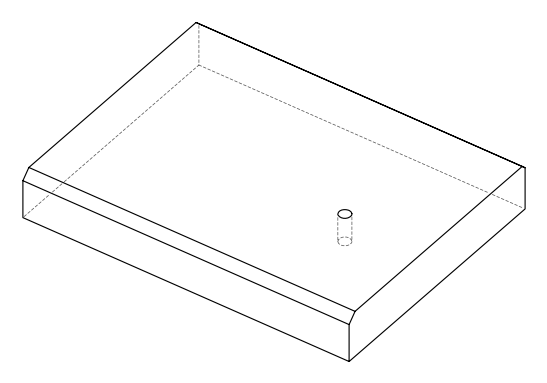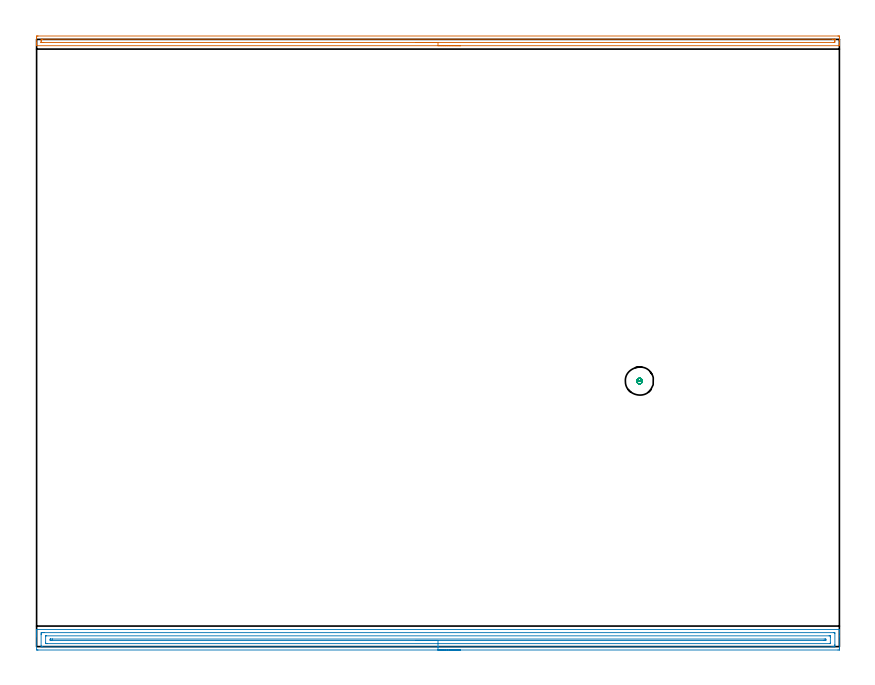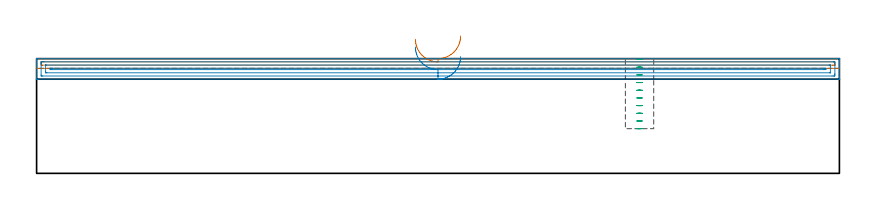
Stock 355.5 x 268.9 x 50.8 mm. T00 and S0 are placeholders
(PLAN: 3 operations, 1 tool changes, 17.9 min)
(1 AREA_MILL | FG_CHAMFER_SURFACE | UGT0205_001 | 5.85 min | 3294 mm3)
(2 AREA_MILL_1 | FG_CHAMFER_SURFACE_1 | UGT0205_001 | 11.55 min | 14729 mm3)
(3 MILL_BLIND_HOLE_FROM_SOLID_MATERIAL | STEP1POCKET | UGT0201_128 | Spiral | 0.48 min | 3804 mm3)
(TOOL UGT0205_001 | Chamfer Mill 20 x 3 x 45 deg. | D20 FL50 Z2)
(TOOL UGT0201_128 | Carbide End Mill 10.0 | D10 FL15 Z4)
(OP 1 AREA_MILL)
G17 G21 G94 G90
T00 M6
G54
G17 G0 G90 X187.75 Y266.1 S1061 M3
G43 Z60.8 H0
G94 G1 X187.712 Z59.928 F250.
X187.598 Z59.063
X187.409 Z58.212
X187.147 Z57.38
X186.813 Z56.574
X186.41 Z55.8
X185.942 Z55.064
X185.41 Z54.372
X184.821 Z53.729
X184.178 Z53.14
X183.486 Z52.608
X182.75 Z52.14
X181.976 Z51.737
X181.17 Z51.403
X180.338 Z51.141
X179.486 Z50.952
X178.622 Z50.838
X177.75 Z50.8
X0.159
X0.01 Y266.102 Z50.788
X0.002 Y266.239 Z50.654
X0. Y266.381 Z50.518
Y266.748 Z50.151
Y267.373 Z49.522
Y269.44 Z47.458
X0.005 Y270.005 Z46.89
X0.01 Y270.391 Z46.504
X0.207 Y270.396 Z46.501
X0.605 Y270.4 Z46.5
X354.895
X355.293 Y270.396 Z46.501
X355.49 Y270.391 Z46.504
X355.5 Y270.005 Z46.89
Y268.562 Z48.335
Y267.373 Z49.522
Y266.748 Z50.151
Y266.381 Z50.518
X355.498 Y266.239 Z50.654
X355.49 Y266.102 Z50.788
X355.341 Y266.1 Z50.8
X177.75
Y267.514 Z49.386
X3.138
X2.39 Y267.515 Z49.385
X2.243 Y267.517 Z49.383
X2.042 Y267.521 Z49.379
X2.009 Y267.529 Z49.371
X2.005 Y267.555 Z49.345
X2.003 Y267.584 Z49.316
X2.001 Y267.755 Z49.145
X2.003 Y268.25 Z48.65
X2.008 Y268.626 Z48.274
X2.025 Y268.979 Z47.921
X2.39 Y268.984 Z47.916
X2.535 Y268.985 Z47.915
X352.362 Y268.986 Z47.914
X353.11 Y268.985 Z47.915
X353.257 Y268.984 Z47.916
X353.458 Y268.979 Z47.921
X353.491 Y268.971 Z47.929
X353.495 Y268.945 Z47.955
X353.497 Y268.917 Z47.983
X353.499 Y268.745 Z48.155
X353.497 Y268.25 Z48.65
X353.492 Y267.874 Z49.026
X353.475 Y267.521 Z49.379
X353.11 Y267.516 Z49.384
X352.965 Y267.515 Z49.385
X177.75 Y267.514 Z49.386
X176.878 Z49.424
X176.014 Z49.538
X175.162 Z49.726
X174.33 Z49.989
X173.524 Z50.323
X172.75 Z50.725
X172.014 Z51.194
X171.322 Z51.725
X170.679 Z52.315
X170.09 Z52.958
X169.558 Z53.65
X169.09 Z54.386
X168.687 Z55.16
X168.353 Z55.966
X168.091 Z56.798
X167.902 Z57.649
X167.788 Z58.514
X167.75 Z59.386
G0 Z60.8
M5
M2
(OP 2 AREA_MILL_1)
G17 G21 G94 G90
T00 M6
G54
G17 G0 G90 X187.75 Y-1.5 S1061 M3
G43 Z60.8 H0
Z51.7
G94 G1 X187.712 Z50.828 F250.
X187.598 Z49.964
X187.409 Z49.112
X187.147 Z48.28
X186.813 Z47.474
X186.41 Z46.7
X185.942 Z45.964
X185.41 Z45.272
X184.821 Z44.629
X184.178 Z44.04
X183.486 Z43.508
X182.75 Z43.04
X181.976 Z42.637
X181.17 Z42.303
X180.338 Z42.041
X179.487 Z41.852
X178.622 Z41.738
X177.75 Z41.7
X0.605
X0.263 Y-1.496 Z41.702
X0.01 Y-1.492 Z41.706
X0. Y-1.235 Z41.962
Y4.383 Z47.577
Y4.955 Z48.152
Y5.271 Z48.468
Y5.844 Z49.04
Y6.16 Z49.355
Y6.792 Z49.992
Y7.208 Z50.407
X0.007 Y7.564 Z50.755
X0.01 Y7.597 Z50.788
X0.159 Y7.6 Z50.8
X355.341
X355.49 Y7.597 Z50.788
X355.493 Y7.564 Z50.755
X355.5 Y7.208 Z50.407
Y6.792 Z49.992
Y6.16 Z49.355
Y4.955 Z48.152
Y4.383 Z47.577
Y-0.347 Z42.85
X355.496 Y-0.949 Z42.249
X355.492 Y-1.492 Z41.706
X355.443 Y-1.494 Z41.703
X354.895 Y-1.5 Z41.7
X177.75
Y-0.086 Z43.114
X2.415 Y-0.085 Z43.115
X2.39 Y-0.084 Z43.116
X2.01 Y-0.06 Z43.14
X2.001 Y0.327 Z43.527
X2. Y5.271 Z48.471
X2.001 Y5.658 Z48.858
X2.01 Y6.16 Z49.36
X2.365 Y6.185 Z49.385
X2.39
X3.256 Y6.186 Z49.386
X353.085 Y6.185 Z49.385
X353.11 Y6.184 Z49.384
X353.49 Y6.16 Z49.36
X353.499 Y5.773 Z48.973
X353.5 Y0.829 Z44.029
X353.499 Y0.441 Z43.641
X353.49 Y-0.06 Z43.14
X353.135 Y-0.085 Z43.115
X353.11
X352.244 Y-0.086 Z43.114
X177.75
Y1.328 Z44.528
X4.564 Y1.329 Z44.529
X4.175 Y1.332 Z44.532
X4.046 Y1.335 Z44.535
X4.01 Y1.34 Z44.54
X4.005 Y1.427 Z44.627
X4.002 Y1.543 Z44.743
X4. Y1.717 Z44.917
Y1.891 Z45.091
X4.001 Y4.555 Z47.755
X4.01 Y4.73 Z47.93
X4.013 Y4.766 Z47.966
X4.029 Y4.768 Z47.968
X4.077 Y4.77 Z47.97
X4.175 Y4.771 Z47.971
X350.936
X351.325 Y4.768 Z47.968
X351.454 Y4.765 Z47.965
X351.49 Y4.759 Z47.959
X351.495 Y4.672 Z47.872
X351.498 Y4.557 Z47.757
X351.5 Y4.383 Z47.583
Y4.209 Z47.409
X351.499 Y1.544 Z44.744
X351.49 Y1.37 Z44.57
X351.487 Y1.334 Z44.534
X351.471 Y1.332 Z44.532
X351.423 Y1.33 Z44.53
X351.325 Y1.329 Z44.529
X177.75 Y1.328 Z44.528
Y2.743 Z45.943
X6.713 Y2.744 Z45.944
X6.098 Y2.75 Z45.95
X6.01 Y2.754 Z45.954
X6.007 Y2.848 Z46.048
X6.005 Y3.05 Z46.25
X6.007 Y3.252 Z46.452
X6.01 Y3.346 Z46.546
X6.103 Y3.351 Z46.551
X6.235 Y3.354 Z46.554
X6.852 Y3.357 Z46.557
X6.99
X348.787 Y3.356 Z46.556
X349.402 Y3.35 Z46.55
X349.49 Y3.346 Z46.546
X349.493 Y3.252 Z46.452
X349.495 Y3.05 Z46.25
X349.493 Y2.848 Z46.048
X349.49 Y2.754 Z45.954
X349.397 Y2.749 Z45.949
X349.265 Y2.746 Z45.946
X348.648 Y2.743 Z45.943
X348.511
X177.75
X176.878 Z45.981
X176.014 Z46.095
X175.162 Z46.283
X174.33 Z46.546
X173.524 Z46.88
X172.75 Z47.282
X172.014 Z47.751
X171.322 Z48.282
X170.679 Z48.872
X170.09 Z49.515
X169.559 Z50.207
X169.09 Z50.943
X168.687 Z51.717
X168.353 Z52.522
X168.091 Z53.354
X167.902 Z54.206
X167.788 Z55.071
X167.75 Z55.943
G0 Z60.8
M5
M2
(OP 3 MILL_BLIND_HOLE_FROM_SOLID_MATERIAL)
G17 G21 G94 G90
T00 M6
G54
G17 G0 G90 X267. Y117.6 S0 M3
G43 Z60.8 H0
Z50.4
G94 G3 X267.625 Y118.225 R0.625 F250.
X267. Y118.85 R0.625
X265.75 Y117.6 R1.25
X267. Y118.85 R-1.25
X266.375 Y118.225 R0.625
X267. Y117.6 R0.625
G0 Z47.
G3 X267.625 Y118.225 R0.625
X267. Y118.85 R0.625
X265.75 Y117.6 R1.25
X267. Y118.85 R-1.25
X266.375 Y118.225 R0.625
X267. Y117.6 R0.625
G0 Z43.6
G3 X267.625 Y118.225 R0.625
X267. Y118.85 R0.625
X265.75 Y117.6 R1.25
X267. Y118.85 R-1.25
X266.375 Y118.225 R0.625
X267. Y117.6 R0.625
G0 Z40.2
G3 X267.625 Y118.225 R0.625
X267. Y118.85 R0.625
X265.75 Y117.6 R1.25
X267. Y118.85 R-1.25
X266.375 Y118.225 R0.625
X267. Y117.6 R0.625
G0 Z36.8
G3 X267.625 Y118.225 R0.625
X267. Y118.85 R0.625
X265.75 Y117.6 R1.25
X267. Y118.85 R-1.25
X266.375 Y118.225 R0.625
X267. Y117.6 R0.625
G0 Z33.4
G3 X267.625 Y118.225 R0.625
X267. Y118.85 R0.625
X265.75 Y117.6 R1.25
X267. Y118.85 R-1.25
X266.375 Y118.225 R0.625
X267. Y117.6 R0.625
G0 Z30.
G3 X267.625 Y118.225 R0.625
X267. Y118.85 R0.625
X265.75 Y117.6 R1.25
X267. Y118.85 R-1.25
X266.375 Y118.225 R0.625
X267. Y117.6 R0.625
G0 Z26.6
G3 X267.625 Y118.225 R0.625
X267. Y118.85 R0.625
X265.75 Y117.6 R1.25
X267. Y118.85 R-1.25
X266.375 Y118.225 R0.625
X267. Y117.6 R0.625
G0 Z23.2
G3 X267.625 Y118.225 R0.625
X267. Y118.85 R0.625
X265.75 Y117.6 R1.25
X267. Y118.85 R-1.25
X266.375 Y118.225 R0.625
X267. Y117.6 R0.625
G0 Z19.8
G3 X267.625 Y118.225 R0.625
X267. Y118.85 R0.625
X265.75 Y117.6 R1.25
X267. Y118.85 R-1.25
X266.375 Y118.225 R0.625
X267. Y117.6 R0.625
G0 Z60.8
M5
M2
